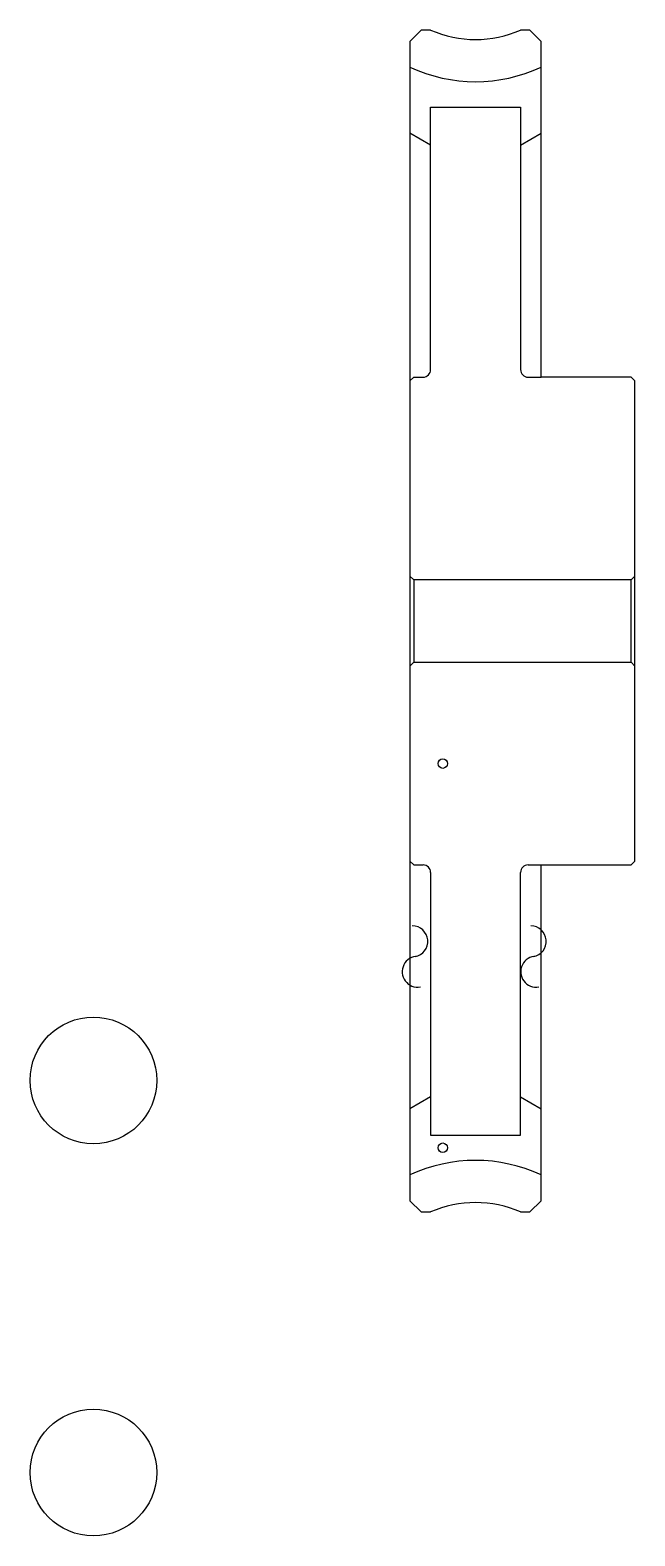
# Model space of a CAD drawing. Header units: metres. Extents: x 228 to 1024, y 120 to 782.
# Drawn here: x 228 to 389.3, y 120.2 to 521.6 of the extents above; entities outside this region: 2.
import ezdxf

# ---------------------------------------------------------------- set-up
doc = ezdxf.new("R2010")
doc.units = ezdxf.units.M

msp = doc.modelspace()

# ---------------------------------------------------------------- linework, layer by layer
at = {"color": 4}
for p, q in [((358.833313, 501.055542), (358.833313, 431.055542)), ((334.833313, 490.880127), (329.333313, 494.055542)), ((358.833313, 490.880127), (364.333313, 494.055542)), ((360.833313, 429.055542), (364.333313, 429.055542)), ((389.333313, 376.055542), (388.333313, 375.055542)), ((329.333313, 352.055542), (330.333313, 353.055542)), ((389.333313, 352.055542), (388.333313, 353.055542)), ((358.833313, 227.055542), (358.833313, 297.055542)), ((360.833313, 299.055542), (364.333313, 299.055542)), ((334.833313, 237.230957), (329.333313, 234.055542)), ((358.833313, 237.230957), (364.333313, 234.055542))]:
    msp.add_line(p, q, dxfattribs=at)
for points in [[(334.843719, 521.555542), (332.333313, 521.555542), (329.333313, 518.555542), (329.333313, 352.055542)], [(358.822876, 206.555542), (361.333313, 206.555542), (364.333313, 209.555542), (364.333313, 299.055542), (388.333313, 299.055542), (389.333313, 300.055542), (389.333313, 428.055542), (388.333313, 429.055542), (364.333313, 429.055542), (364.333313, 518.555542), (361.333313, 521.555542), (358.822876, 521.555542)], [(334.833313, 431.055542), (334.833313, 501.055542), (358.833313, 501.055542)], [(329.333313, 428.055542), (330.333313, 429.055542), (332.833313, 429.055542)], [(329.333313, 376.055542), (330.333313, 375.055542), (330.333313, 353.055542), (388.333313, 353.055542), (388.333313, 375.055542), (330.333313, 375.055542)], [(329.333313, 352.055542), (329.333313, 209.555542), (332.333313, 206.555542), (334.843719, 206.555542)], [(329.333313, 300.055542), (330.333313, 299.055542), (332.833313, 299.055542)], [(334.833313, 297.055542), (334.833313, 227.055542), (358.833313, 227.055542)]]:
    msp.add_lwpolyline(points, dxfattribs=at)
at = {"color": 5}
for centre, radius in [((338.083313, 326.055542), 1.266667), ((244.88887, 241.611099), 16.888889), ((338.083313, 223.680542), 1.266667), ((244.88887, 137.111099), 16.888889)]:
    msp.add_circle(centre, radius, dxfattribs=at)
at = {"color": 7}
for centre, radius, start, end in [((986.838928, 769.382141), 12.35, 10, 180), ((1011.163635, 773.671204), 12.35, 180, 10), ((329.959564, 278.688873), 4.116667, 280, 90), ((361.55957, 278.688873), 4.116667, 280, 90), ((331.389282, 270.580627), 4.116667, 90, 280), ((362.989288, 270.580627), 4.116667, 90, 280)]:
    msp.add_arc(centre, radius, start, end, dxfattribs=at)
at = {"color": 4}
for centre, radius, start, end in [((346.833313, 549.055542), 30, 246.44353733, 293.55646267), ((346.833313, 549.055542), 41.25, 244.89727796, 295.10272204), ((332.833313, 431.055542), 2, 270, 0), ((360.833313, 431.055542), 2, 180, 270), ((332.833313, 297.055542), 2, 0, 90), ((360.833313, 297.055542), 2, 90, 180), ((346.833313, 179.055542), 41.25, 64.89727796, 115.10272204), ((346.833313, 179.055542), 30, 66.44353733, 113.55646267)]:
    msp.add_arc(centre, radius, start, end, dxfattribs=at)

doc.saveas('drawing.dxf')
